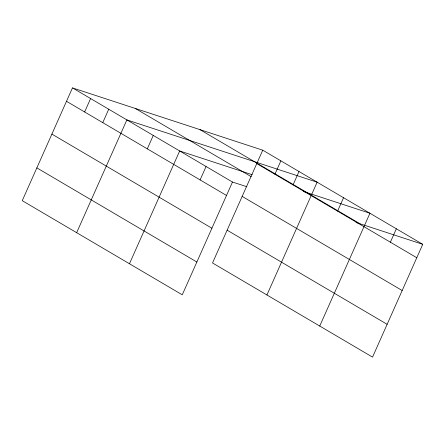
<?xml version="1.0" encoding="UTF-8"?>
<svg xmlns="http://www.w3.org/2000/svg" width="445" height="445" viewBox="0 0 445 445"><rect width="100%" height="100%" fill="white"/><g stroke="black" fill="none" stroke-linecap="round" stroke-linejoin="round"><path stroke-width="0.67" d="M72.468 87.888L22.25 200.673L182.261 294.818L232.479 182.033L72.468 87.888L262.739 150.182L422.75 244.327L372.532 357.113L212.521 262.967L262.739 150.182M84.628 111.973L90.602 98.556M102.762 122.642L108.736 109.225M76.651 232.685L126.87 119.9L317.14 182.189L266.928 294.979M147.301 148.841L153.269 135.43M129.456 263.752L179.674 150.966L252.265 174.729M200.105 179.908L206.074 166.497M274.899 174.262L280.873 160.851M293.038 184.931L299.007 171.52M337.571 211.136L343.546 197.725M319.732 326.046L369.945 213.255L303.234 191.417M390.376 242.202L396.35 228.791M232.479 182.033L246.869 186.744M356.039 222.483L422.75 244.327M199.95 129.623L359.961 223.768M256.765 163.593L416.776 257.738M135.258 108.447L251.264 176.698M242.163 196.39L402.18 290.529M66.494 101.299L226.505 195.444M227.122 230.176L387.133 324.316M51.893 134.095L211.903 228.235M36.852 167.882L196.862 262.022"/></g></svg>
